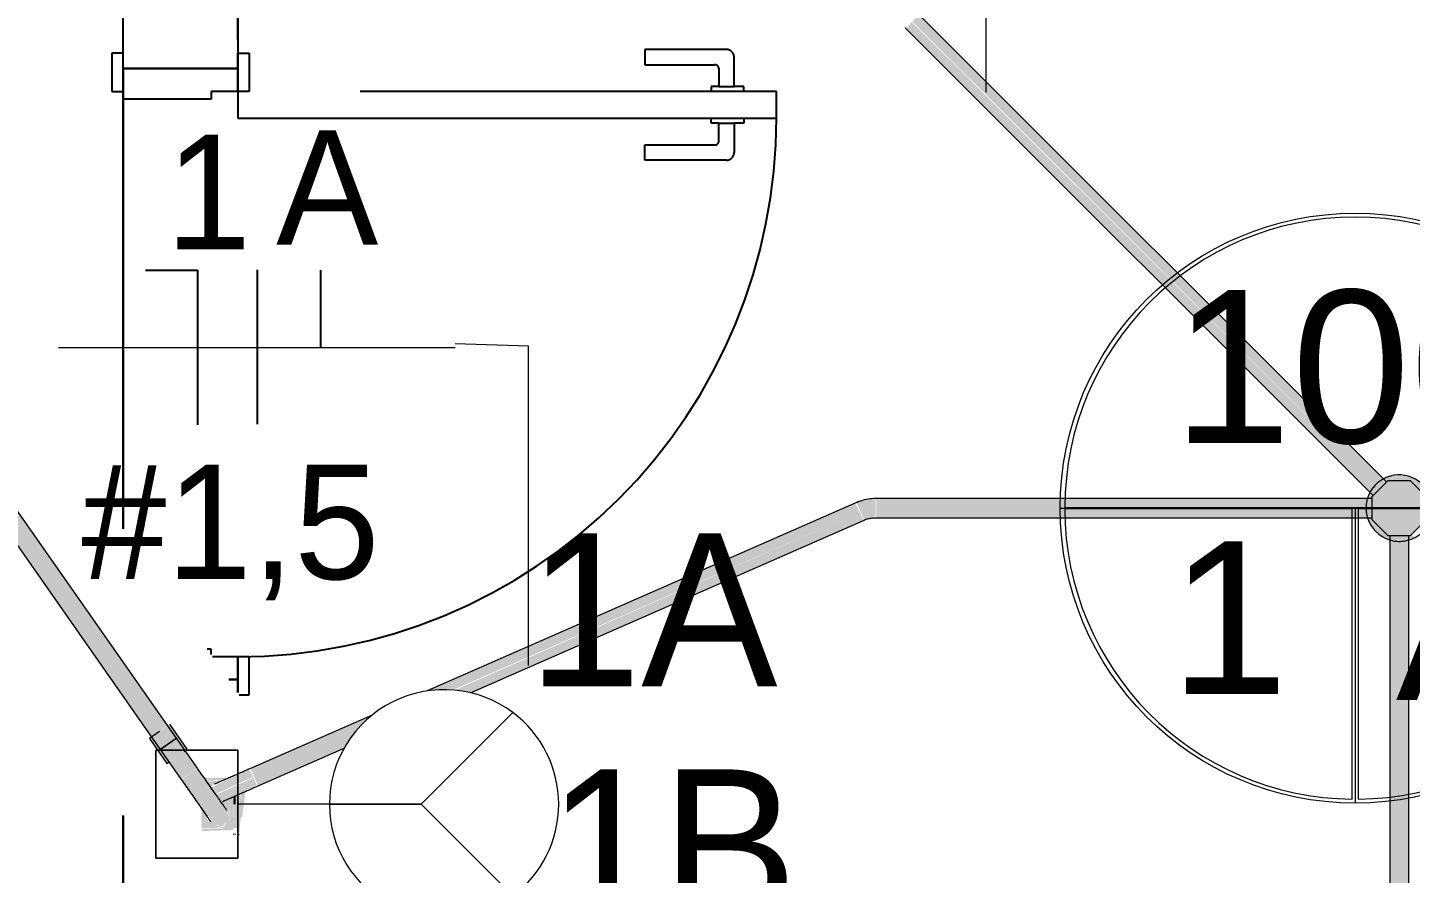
# Model space of a CAD drawing. Header units: metres. Extents: x 4 to 151, y -16 to 34.
# Drawn here: x 36.844 to 38.653, y 9.473 to 10.58 of the extents above; entities that cross this region are included whole.
import ezdxf

# ---------------------------------------------------------------- set-up
doc = ezdxf.new("R2010")
doc.units = ezdxf.units.M
doc.linetypes.add('Hidden 1_5', pattern=[0.0022, 0.0015, -0.0007000000000000001])
doc.linetypes.add('IMPORT-_Tracejado pequeno', pattern=[2.25, 1.5, -0.7500000000000001])
for name, color, linetype, lineweight in [('A-ANNO-NOTE', 7, 'Continuous', 9), ('A-DETL', 7, 'Continuous', 9), ('A-GENM', 7, 'Continuous', 9), ('Dispositivos elétricos', 7, 'Continuous', 50), ('E-LITE', 7, 'Continuous', 35), ('E-LITE-EQPM-IDEN', 7, 'Continuous', 9), ('E-LITE-IDEN', 7, 'Continuous', 9), ('E-POWR-CNDT', 7, 'Continuous', 25), ('KIRYA - PAREDE', 7, 'Continuous', 35), ('KIRYA - PAREDE VISTA', 7, 'Continuous', 18), ('KIRYA - PISO', 7, 'Continuous', 9), ('KIRYA - SQUADRIA', 7, 'Continuous', 9)]:
    doc.layers.add(name, color=color, linetype=linetype, lineweight=lineweight)
doc.layers.add('Base Revit Coremas_dwg', color=7, linetype='Continuous', lineweight=9, true_color=0x767676)
doc.styles.add('Arial_1', font='arial.ttf', dxfattribs={"height": 0.1999999999999998})
doc.styles.add('Century Gothic_3', font='GOTHIC.TTF', dxfattribs={"height": 0.1999999999999998})
doc.styles.add('Century Gothic_5', font='GOTHIC.TTF', dxfattribs={"height": 0.1499999999999999})

# ---------------------------------------------------------------- blocks, each defined once
blk = doc.blocks.new('1_c_3 Interruptores_Conjuto 4x2 - a_ 3 Teclas Simples-8236473-PLANTA BAIXA - TÉRREO')
at = {"layer": 'A-GENM', "linetype": 'Hidden 1_5', "true_color": 0xfbfbfb}
blk.add_hatch(color=7, dxfattribs=at).paths.add_polyline_path([(0.03945262852542931, 0.002040112774560424), (-4.331468517193571e-15, 0.00513464823634198), (-0.01386936760811772, 0.003163882716290698), (-0.01212871188281993, 1.51601398101775e-14), (0.03945262852542931, 1.51601398101775e-14)])
at = {"layer": 'A-GENM'}
blk.add_line((0.03945262852542796, -2.707167823245982e-16), (0.03945262852542796, 0.002040112774547159), dxfattribs=at)
blk = doc.blocks.new('PVC Corrugado Amarelo_Caixa de Luz 4x2 - PVC Corrugado Amarelo_Caixa de Luz 4x2-V29-PLANTA BAIXA - TÉRREO')
at = {"layer": 'E-POWR-CNDT', "linetype": 'Hidden 1_5', "lineweight": 9, "true_color": 0xffff00}
for points in [[(-0.03499999999999637, 0.04449999999998339), (-0.03382842712474583, 0.005755382545239161), (-0.03099999999999728, 0.005755382545239161), (-0.03203527618041103, 0.04605291427059751), (-0.03437188135237312, 0.0474999999999827), (-0.03462345095790312, 0.04660795023493079), (-0.03474194531409356, 0.04594460979839986)], [(0.03100000000000162, 0.0328663226899891), (0.03203527618041103, 0.016031899373365), (0.03488701395465552, 0.01238182494331018), (0.03441040780592693, 0.04397393821946734), (0.03100000000000162, 0.04160182439205833), (0.03100000000000162, 0.03365386581930781)], [(-0.03099999999999728, 0.002755382545242008), (4.331468517193571e-15, 0.002755382545242008), (4.331468517193571e-15, 0.005755382545239161), (-0.03099999999999728, 0.005755382545239161)], [(4.331468517193571e-15, 0.005755382545239161), (4.331468517193571e-15, 0.002755382545242008), (0.01125109570785179, 0.002755382545244174), (0.009926267215910662, 0.005755382545239161), (0.007010507694985507, 0.005755382545239161)]]:
    blk.add_hatch(color=2, dxfattribs=at).paths.add_polyline_path(points)
h = blk.add_hatch(color=2, dxfattribs=at)
h.paths.add_polyline_path([(-0.03099999999999728, 0.03050070056377362), (-0.03046400236763163, 0.02866803745577979), (-0.02297267306315515, 0.03861005271610889), (-0.01411711323322762, 0.04131158316539466), (-0.006254587107235284, 0.0474999999999827), (-0.03099999999999728, 0.0474999999999827), (-0.03099999999999728, 0.03465925826287405)])
h.paths.add_polyline_path([(-0.03099999999999728, -1.732587406877428e-14), (0.01209831820403559, 0.0008400220015451396), (0.01003892100099369, 0.002755382545242008), (-0.03099999999999728, 0.002755382545242008)])
h.paths.add_polyline_path([(-0.03099999999999728, 0.005755382545239161), (0.00961941476906127, 0.00646242081245386), (0.00223504224889175, 0.02163317436604286), (-0.002295454417594192, 0.01700048302766679), (-0.006828721830051575, 0.01143397697596024), (-0.01782178288707824, 0.008996874013511144), (-0.02831122071969228, 0.01567938290925681), (-0.03099999999999728, 0.02499999999998132), (-0.03099999999999728, 0.01292592717136866)])
h.paths.add_polyline_path([(-0.02569053757573897, 0.03048657016995202), (-0.02455197825088309, 0.03159119023615107), (-0.02568153552206128, 0.03050070056377362)])
h.paths.add_polyline_path([(0.02195726432703474, 0.03528261454152542), (0.02593389753262281, 0.03098786472683478), (0.03100000000000162, 0.01968345990161757), (0.02986543985430195, 0.04081267952646273), (0.02234507733384021, 0.03556270732805524)])
at = {"layer": 'E-POWR-CNDT', "lineweight": 9}
for p, q in [((-0.03886331828337236, 0.005755382545258425), (-0.0394526285254279, 0.005755382545258425)), ((-0.0394526285254279, 0.002755382545258425), (-0.03886331828337223, 0.002755382545258425)), ((-0.03709680190075156, 0.00575538254525839), (-0.03710199885295151, 0.00575538254525839)), ((-0.03710199885295151, 0.00275538254525839), (-0.03709680190075156, 0.00275538254525839)), ((0.03710199885295135, 0.00575538254525839), (0.03709680190075141, 0.00575538254525839))]:
    blk.add_line(p, q, dxfattribs=at)
blk = doc.blocks.new('x_ Módulo de Tecla Interrupor não listavel 7_3 teclas - x_ Módulo de Tecla Interrupor não listavel 7_3 teclas-8236429-PLANTA BAIXA - TÉRREO')
at = {"layer": 'E-LITE', "lineweight": 9, "true_color": 0xfbfbfb}
blk.add_hatch(color=7, dxfattribs=at).paths.add_polyline_path([(0.01799785483048862, 0.003722955223976214), (0.01691859707508265, 0.005765605908451562), (-0.01698946351617642, 0.01032378148656015), (-0.01420538731855453, 0.004020424002153982), (0.004902015989261816, 0.004750150095663781), (0.01691859707508265, 0.003807608681079495)])
blk = doc.blocks.new('BEE - PVC Roscavel_Luva Para Conexão - BEE - PVC Roscavel_Luva Para Conexão-V40-PLANTA BAIXA - TÉRREO')
at = {"layer": 'E-POWR-CNDT', "linetype": 'Hidden 1_5', "lineweight": 9, "true_color": 0x2c2c2c}
for points in [[(13.60506115666264, 9.625959414113112), (13.61837237738234, 9.635280031203814), (13.5954293199283, 9.668046112975373), (13.58211809920861, 9.658725495884665), (13.6039074471874, 9.627607082000528)], [(13.59174993594294, 9.616638797022397), (13.60506115666264, 9.625959414113112), (13.58211809920861, 9.658725495884665), (13.56924783239337, 9.648775131354233), (13.59127205383126, 9.617321283407657)]]:
    blk.add_hatch(color=250, dxfattribs=at).paths.add_polyline_path(points)
at = {"layer": 'E-POWR-CNDT', "lineweight": 9}
for p, q in [((13.61837237738234, 9.635280031203814), (13.5954293199283, 9.668046112975375)), ((13.58211809920859, 9.658725495884664), (13.56880687848889, 9.649404878793957)), ((13.56880687848891, 9.649404878793957), (13.59174993594294, 9.616638797022397)), ((13.6144736110994, 9.632550085662787), (13.61837237738233, 9.635280031203811)), ((13.59174993594293, 9.616638797022397), (13.59564870222586, 9.619368742563424))]:
    blk.add_line(p, q, dxfattribs=at)
blk = doc.blocks.new('BEE - PVC Roscavel_Luva Para Conexão - BEE - PVC Roscavel_Luva Para Conexão-V41-PLANTA BAIXA - TÉRREO')
at = {"layer": 'E-POWR-CNDT', "linetype": 'Hidden 1_5', "lineweight": 9, "true_color": 0x2c2c2c}
for points in [[(0.01149048519429285, 0.0114904851942582), (0.01509869215152825, -2.382307684456464e-14), (0.01280409876894451, 0.001108229875876191), (0.01121502897901662, 0.006474999999974705), (0.009519700757778629, 0.008281474953579466), (0.00736512946591646, 0.0105320086170002), (0.00554386895461347, 0.01065365429096297), (-0.001579074096796262, 0.01243081505771548), (-0.008271075670144717, 0.01282400828198259), (0.001355213668485908, 0.01568865211857833), (0.01148511010216695, 0.01149271163031651)], [(0.01625000000001363, -2.382307684456464e-14), (0.01094821216755547, -0.01171510203649476), (-0.00135521366852056, -0.01568865211861515), (-0.00562181021781571, -0.01273581694006637), (0.003289611835719234, -0.01184437310424927), (0.005610208364422851, -0.01062617560775316), (0.006475000000031014, -0.01121502897901445), (0.009881072505965018, -0.007409046378097963), (0.01397171297534503, -2.382307684456464e-14), (0.01561707016690851, -2.165734258596785e-14)]]:
    blk.add_hatch(color=250, dxfattribs=at).paths.add_polyline_path(points)
blk = doc.blocks.new('Base Revit Coremas_dwg__U15-8225583-PLANTA BAIXA - TÉRREO')
at = {"layer": 'KIRYA - SQUADRIA', "color": 254, "linetype": 'IMPORT-_Tracejado pequeno', "lineweight": 25, "true_color": 0xe3e3e3}
for p, q in [((0.02365176240380152, 0.6295479037938065), (0.02365176240380152, 0.6495479037937885)), ((0.0713482375944068, 0.6295479037938065), (0.0713482375944068, 0.6495479037937885)), ((0.7999999999995424, -0.01182997845723171), (0.7999999999995424, 0))]:
    blk.add_line(p, q, dxfattribs=at)
at = {"layer": 'KIRYA - SQUADRIA', "color": 254, "linetype": 'IMPORT-_Tracejado pequeno', "lineweight": 25, "true_color": 0xe3e3e3, "flags": 128}
for points in [[(0, -0.1499999999999773), (0, 0), (0.06500000000005458, 0), (0.06500000000005458, 0.7049999999992878), (0.02999999999917691, 0.7049999999992878), (0.02999999999917691, 0.01499999999998636)], [(0.02999999999917691, 0.6621072639664335), (0.02365176240380152, 0.6621072639664335), (0.02365176240380152, 0.6495479037937885), (-0.01498593436531337, 0.6495479037937885)], [(0.06499999999914507, 0.6621072639664335), (0.0713482375944068, 0.6621072639664335), (0.0713482375944068, 0.6495479037937885), (0.1099859343636354, 0.6495479037937885)], [(-0.02498593436530428, 0.6395479037937976), (-0.02498593436530428, 0.5325479037938265), (-0.004985934365322465, 0.5325479037938265), (-0.004985934365322465, 0.6245479037939248)], [(0.1199859343636263, 0.6395479037937976), (0.1199859343636263, 0.5325479037938265), (0.09998593436364445, 0.5325479037938265), (0.09998593436364445, 0.6245479037939248)], [(1.406563467298838e-05, 0.6295479037938065), (0.02365176240380152, 0.6295479037938065), (0.02365176240380152, 0.6194749721694707), (0.02999999999917691, 0.6194749721694707)], [(0.09498593436364901, 0.6295479037938065), (0.0713482375944068, 0.6295479037938065), (0.0713482375944068, 0.6194749721694707), (0.06499999999914507, 0.6194749721694707)], [(0.03000000000008641, 0), (-0.01999999999998181, 0), (-0.01999999999998181, 0.01499999999998636), (0.03000000000008641, 0.01499999999998636), (0.03000000000008641, -0.03499999999996817), (0.04000000000007731, -0.03499999999996817), (0.04000000000007731, -0.1499999999999773), (-0.01999999999998181, -0.1499999999999773), (-0.01999999999998181, -0.1649999999999636), (0.03000000000008641, -0.1649999999999636), (0.03000000000008641, -0.1499999999999773)], [(0.8199999999996274, 0.001989292544746894), (0.8199999999996274, 0.01499999999999876), (0.7699999999995607, 0.01499999999999876), (0.7699999999995607, -0.03283620460349022)], [(0.7669097799171064, -0.03499999999995306), (0.7599999999995674, -0.03499999999995523), (0.7599999999995674, -0.03983827998558148)]]:
    blk.add_lwpolyline(points, dxfattribs=at)
blk.add_lwpolyline([(0.8168949601530298, 1.51601398101775e-14), (0.7699999999995607, 1.299440555158071e-14)], close=True, dxfattribs=at)
at = {"layer": 'KIRYA - SQUADRIA', "color": 254, "linetype": 'IMPORT-_Tracejado pequeno', "lineweight": 25, "true_color": 0xe3e3e3}
for centre, radius, start, end in [((0.06500000000018248, 0), 0.704999999999388, 359.9999999999918, 90.00000000001637), ((-0.01498593436531337, 0.6395479037937976), 0.009999999999990905, 90.00000000000001, 180), ((0.1099859343636354, 0.6395479037937976), 0.009999999999990947, 0, 90), ((1.406563461614713e-05, 0.6245479037938679), 0.004999999999938607, 89.99999999934863, 179.9999999993487), ((0.09498593436370584, 0.6245479037938679), 0.004999999999938616, 6.512949043420101e-10, 90.00000000065145)]:
    blk.add_arc(centre, radius, start, end, dxfattribs=at)
blk = doc.blocks.new('Base Revit Coremas_dwg-8208185-PLANTA BAIXA - TÉRREO')
at = {"layer": 'KIRYA - PAREDE', "color": 254, "linetype": 'IMPORT-_Tracejado pequeno', "lineweight": 25, "true_color": 0xe3e3e3, "flags": 128}
for points in [[(13.53443620282862, 10.52641737586442), (13.53443620282862, 10.87641737586455), (14.21534088355112, 10.87641737586455), (13.53443620282862, 10.87641737586455), (13.53443620282862, 10.52641737586442), (13.68443620282871, 10.52641737586442), (13.68443620282871, 10.60141737586447)], [(13.68443620282871, 10.60141737586447), (13.68443620282871, 10.52641737586442), (13.53443620282862, 10.52641737586442)], [(13.6844362028287, 9.709522415711385), (13.68443620282871, 9.726417375864463), (13.67260622437176, 9.726417375864463)], [(13.67260622437176, 9.726417375864463), (13.68443620282871, 9.726417375864463), (13.6844362028287, 9.709522415711385)], [(15.09205999119323, 8.576417375864374), (13.68443620282871, 8.576417375864374), (13.68443620282871, 8.476417375864461), (13.53443620282862, 8.476417375864461), (13.53443620282862, 8.576417375864374), (13.53443620282862, 9.548559332509415)], [(13.53443620282862, 9.548559332509415), (13.53443620282862, 8.576417375864374), (13.53443620282862, 8.476417375864461), (13.68443620282871, 8.476417375864461), (13.68443620282871, 8.576417375864374), (15.09205999119323, 8.576417375864374)]]:
    blk.add_lwpolyline(points, dxfattribs=at)
at = {"layer": 'KIRYA - PAREDE VISTA', "color": 254, "linetype": 'IMPORT-_Tracejado pequeno', "lineweight": 25, "true_color": 0xe3e3e3}
for p, q in [((13.53443620282862, 10.52641737586442), (13.53443620282862, 9.923744616722825)), ((13.53443620282862, 9.923744616722825), (13.53443620282862, 10.52641737586442))]:
    blk.add_line(p, q, dxfattribs=at)
at = {"layer": 'KIRYA - PISO', "color": 254, "linetype": 'IMPORT-_Tracejado pequeno', "lineweight": 25, "true_color": 0xe3e3e3}
for radius in [6.000000000000005, 6.000000000000005, 5.000000000000009, 5.000000000000009, 4.000000000000004, 4.000000000000004]:
    blk.add_circle((15.18911030137792, 9.147155324445748), radius, dxfattribs=at)
at = {"rotation": 270}
blk.add_blockref('Base Revit Coremas_dwg__U15-8225583-PLANTA BAIXA - TÉRREO', (13.68443620282869, 10.52641737586441), dxfattribs=at)
blk.add_blockref('Base Revit Coremas_dwg__U15-8225583-PLANTA BAIXA - TÉRREO', (13.68443620282869, 10.52641737586441), dxfattribs=at)
blk = doc.blocks.new('PVC Corrugado Amarelo_Caixa de Octogonal 4x4 - PVC Corrugado Amarelo_Caixa de Octogonal 4x4-V25-PLANTA BAIXA - TÉRREO')
at = {"layer": 'Dispositivos elétricos', "linetype": 'Hidden 1_5', "lineweight": 9, "true_color": 0xffff00}
h = blk.add_hatch(color=2, dxfattribs=at)
h.paths.add_polyline_path([(0.01249999999999716, -0.04150358051657852), (0.02050862846196002, -0.03818629799163084), (0.01604884973173876, -0.03458046515725903), (0.01419168887885632, -0.03580033188483699), (0.01249999999999716, -0.03580033188483699), (0.01249999999999716, -0.04142299424000817)])
h.paths.add_polyline_path([(-0.01250000000000366, -0.04150358051656119), (-0.01250000000000366, -0.03580033188483699), (-0.01527961800183309, -0.03534969688710839), (-0.035800331884798, -0.01419168887871338), (-0.035800331884798, -0.01250000000000582), (-0.0415035805165547, -0.01250000000000582), (-0.035800331884798, -0.02418934230013229), (-0.0278787980842376, -0.03296931289069872), (-0.02174999999998423, -0.03767210506462577)])
h.paths.add_polyline_path([(0.03818629799162868, -0.02050862846197518), (0.04150358051660451, -0.01249999999995817), (0.03580033188482833, -0.01249999999995817), (0.03580033188482833, -0.01482898300414347), (0.03458046515727636, -0.0169027956276207), (0.03720014019131833, -0.01952247066166267)])
h.paths.add_polyline_path([(-0.03812931488896164, 0.0124999999999885), (-0.035800331884798, 0.0124999999999885), (-0.03534969688709972, 0.01527961800185042), (-0.0344546682004865, 0.01677699867085466), (-0.03818629799160269, 0.02050862846196652), (-0.04142299423998001, 0.0124999999999885), (-0.03995918553418338, 0.0124999999999885)])
h.paths.add_polyline_path([(0.03580033188482833, 0.01250000000004047), (0.04150358051657202, 0.01250000000004047), (0.03580033188482833, 0.02418934230013662), (0.02760231621813371, 0.03318146488827402), (0.02054892160028202, 0.03816960802726848), (0.009265807712794788, 0.04228013327244681), (-0.003235238063784834, 0.04307407282861211), (-0.0124933051601139, 0.04150635361004563), (-0.02050862846193837, 0.03818629799163084), (-0.01647582267964724, 0.03415349220933755), (-0.01482898300412831, 0.03580033188481533), (0.01482898300416296, 0.03580033188481533), (0.03580033188482833, 0.01482898300415213)])
blk.add_hatch(color=2, dxfattribs=at).paths.add_polyline_path([(0.006249999999996414, -0.03580033188483699), (0.0148289830041543, -0.03580033188483266), (0.03580033188482833, -0.01482898300414347), (0.03580033188482833, 0.01482898300415213), (0.01482898300416296, 0.03580033188481533), (-0.01482898300412831, 0.03580033188481533), (-0.03580033188479584, 0.01482898300415213), (-0.035800331884798, -0.01482898300414347), (-0.01482898300410232, -0.03580033188483699), (0.003235238063776171, -0.03580033188483699)])
at = {"layer": 'A-DETL', "linetype": 'Hidden 1_5'}
for radius, start, end in [(0.04350000000000005, 118.2946978632201, 151.7053021367615), (0.04350000000000004, 163.2960402129181, 179.9999999999999), (0.04350000000000005, 179.9999999999998, 196.7039597871178), (0.04350000000000006, 359.9999999999996, 16.70602704775538), (0.04350000000000004, 343.2939729523525, 359.999999999999), (0.04350000000000006, 298.3187302896753, 331.6812697102588), (0.0435, 253.2924353432815, 286.7075646566628)]:
    blk.add_arc((2.876365812198856e-16, 4.272249221060065e-16), radius, start, end, dxfattribs=at)
at = {"layer": 'Dispositivos elétricos', "lineweight": 9}
for p, q in [((-0.01482898300414687, 0.03580033188481292), (-0.03580033188481198, 0.01482898300414765)), ((0.01482898300414769, 0.03580033188481289), (-0.01482898300414687, 0.03580033188481292)), ((0.03580033188481276, 0.01482898300414777), (0.01482898300414769, 0.03580033188481289)), ((-0.03580033188481198, 0.01482898300414765), (-0.0358003318848119, -0.01482898300414678)), ((0.03580033188481276, -0.01482898300414668), (0.03580033188481276, 0.01482898300414777)), ((-0.0358003318848119, -0.01482898300414678), (-0.01482898300414674, -0.03580033188481186)), ((0.01482898300414763, -0.0358003318848118), (0.03580033188481276, -0.01482898300414668)), ((-0.01482898300414674, -0.03580033188481186), (0.01482898300414764, -0.0358003318848118))]:
    blk.add_line(p, q, dxfattribs=at)
for radius, start, end in [(0.0435, 16.77155673472357, 118.229168176252), (0.04350000000000005, 151.7708318237297, 163.23051052595), (0.0435, 196.7694894740856, 253.2269056563132), (0.04350000000000005, 331.7467993972271, 343.2284432653844), (0.04350000000000005, 286.7730943436309, 298.2532006027071)]:
    blk.add_arc((2.876365812198856e-16, 4.272249221060065e-16), radius, start, end, dxfattribs=at)
blk = doc.blocks.new('BEE - PVC Roscavel_Curvas - BEE - PVC Roscavel_Curvas-V39-PLANTA BAIXA - TÉRREO')
at = {"layer": 'E-POWR-CNDT', "linetype": 'Hidden 1_5', "lineweight": 9, "true_color": 0x2c2c2c}
for points in [[(13.62112129688047, 9.60302315687301), (13.63136785637279, 9.610967189361407), (13.6148661554977, 9.632824948209551), (13.60506115666264, 9.625959414113112), (13.61211758126838, 9.615881795377705)], [(13.6105132779068, 9.595595342022458), (13.62112129688047, 9.60302315687301), (13.60506115666264, 9.625959414113112), (13.5948227278625, 9.618003769792914), (13.61033605772224, 9.595848438675784)], [(13.66686401767948, 9.537695781340956), (13.67117288867085, 9.542830893824963), (13.67166227780924, 9.545914349652103), (13.67218946323024, 9.546055056413719), (13.67135853962162, 9.549803110601031), (13.67062874713448, 9.551107406619547), (13.67026152037602, 9.553831456780525), (13.66249782437773, 9.565961938658507), (13.63030811079539, 9.60945583322837), (13.62112129688047, 9.60302315687301), (13.66655134249542, 9.53814232778183)], [(13.66056486969731, 9.53540307897422), (13.66686401767948, 9.537695781340956), (13.62112129688047, 9.60302315687301), (13.61087473738817, 9.595090704901997), (13.65236513501685, 9.538776763409276), (13.65395035283461, 9.537558123076064), (13.65503335115194, 9.536229727485884), (13.65766204249327, 9.536229727485884), (13.65811269172653, 9.536874662079759), (13.65989712620436, 9.5358038003145)]]:
    blk.add_hatch(color=250, dxfattribs=at).paths.add_polyline_path(points)
at = {"layer": 'A-DETL', "linetype": 'Hidden 1_5'}
for p, q in [((13.60419764690915, 9.64977026984963), (13.59358962793561, 9.642342454998886)), ((13.59358962793561, 9.642342454998886), (13.58298160896206, 9.63491464014814))]:
    blk.add_line(p, q, dxfattribs=at)
at = {"layer": 'A-DETL', "linetype": 'Hidden 1_5', "flags": 128}
for points in [[(13.67004422180226, 9.555731615165255), (13.67001357396421, 9.555775384814078), (13.66992167948006, 9.555906623738466), (13.66976868536137, 9.556125121984111)], [(13.64867035880106, 9.541101383000228), (13.64877876314292, 9.540946565555474), (13.64882595087128, 9.540879174495279), (13.64882818385518, 9.540875985463757)]]:
    blk.add_lwpolyline(points, dxfattribs=at)
at = {"layer": 'E-POWR-CNDT', "lineweight": 9}
for p, q in [((13.63172931585402, 9.610450971723758), (13.60419764690917, 9.64977026984963)), ((13.58298160896209, 9.634914640148137), (13.61051327790693, 9.595595342022266))]:
    blk.add_line(p, q, dxfattribs=at)
at = {"layer": 'E-POWR-CNDT', "lineweight": 9, "flags": 128}
for points in [[(13.67004422180226, 9.555731615165255), (13.67001357396421, 9.555775384814078), (13.66992167948006, 9.555906623738466), (13.66976868536137, 9.556125121984111), (13.6695548363661, 9.556430530000446), (13.66928047460703, 9.55682235919979), (13.66894603900444, 9.557299982739016), (13.66855206458395, 9.557862636522342), (13.6680991816206, 9.558509420423743), (13.66758811463051, 9.559239299726952), (13.66701968121184, 9.560051106780785), (13.66639479073681, 9.560943542867129), (13.66571444289688, 9.561915180278616), (13.66497972610345, 9.56296446460267), (13.66419181574667, 9.564089717208194), (13.66335197231502, 9.565289137931089), (13.66246153937884, 9.566560807954026), (13.66152194144088, 9.567902692876263), (13.66053468165741, 9.569312645968171), (13.65950133943346, 9.57078841160558), (13.65842356789617, 9.57232762887829), (13.65730309125008, 9.573927835367003), (13.65614170201881, 9.575586471082698), (13.65494125817736, 9.577300882562055), (13.65370368017982, 9.579068327112433), (13.65243094788697, 9.58088597719958), (13.65112509739899, 9.582750924971103), (13.64978821779808, 9.584660186908401), (13.64842244780641, 9.586610708599663), (13.64702997236463, 9.588599369626275), (13.64561301913641, 9.590622988554813), (13.64417385494463, 9.592678328026675), (13.642714782145, 9.594762099937165), (13.64123813494274, 9.596870970695724), (13.63974627565839, 9.599001566559021), (13.63824159094853, 9.601150479028172), (13.63672648798774, 9.60331427030163), (13.63520339061755, 9.605489478774954), (13.63367473546882, 9.607672624578607), (13.63214296806371, 9.609860215145003), (13.63172931585402, 9.610450971723758)], [(13.61051327790693, 9.595595342022266), (13.61204546548523, 9.593407151386373), (13.61357520189025, 9.591222461388703), (13.61510003987006, 9.58904476706722), (13.6166175400092, 9.58687755226828), (13.61812527463115, 9.584724284073252), (13.61962083168214, 9.582588407251908), (13.62110181858993, 9.58047333875153), (13.6225658660914, 9.578382462230534), (13.62401063202286, 9.576319122645314), (13.62543380506701, 9.574286620899057), (13.62683310845058, 9.572288208560982), (13.62820630358667, 9.57032708266452), (13.62955119365597, 9.568406380592757), (13.63086562712128, 9.566529175059278), (13.63214750116945, 9.564698469192487), (13.63339476507546, 9.562917191731241), (13.63460542348312, 9.561188192339499), (13.63577753959724, 9.55951423704745), (13.63690923828208, 9.557898003826468), (13.63799870906115, 9.556342078304924), (13.63904420901363, 9.554848949631742), (13.64004406556261, 9.553421006494295), (13.6409966791509, 9.552060533296977), (13.64190052579999, 9.55076970650668), (13.64275415954803, 9.549550591170929), (13.64355621476313, 9.548405137614179), (13.64430540832806, 9.547335178317772), (13.64500054169291, 9.546342424988344), (13.64564050279259, 9.545428465819443), (13.64622426782586, 9.544594762950764), (13.6467509028932, 9.543842650129061), (13.64721956549085, 9.543173330574398), (13.64762950585862, 9.542587875055291), (13.64798006817937, 9.542087220175667), (13.64827069162817, 9.541672166876548), (13.6485009112695, 9.541343379154663), (13.64867035880106, 9.541101383000228), (13.64877876314292, 9.540946565555474), (13.64882595087128, 9.540879174495279), (13.64882818385518, 9.540875985463757)]]:
    blk.add_lwpolyline(points, dxfattribs=at)
blk = doc.blocks.new('Tag de Luminárias de Teto 2 - Tag de Luminárias de Teto 2-3493498-PLANTA BAIXA - TÉRREO')
at = {"layer": 'E-LITE-EQPM-IDEN'}
for p, q in [((-0.003861451443040973, 1.259376205309247e-17), (0.003861451443040971, -1.235969987410149e-17)), ((-0.003800000000000002, 9.765625000012382e-06), (0.003799999999999999, 9.765624999987827e-06)), ((1.470902172174639e-21, 1.170310894954888e-19), (-6.237551721879286e-18, -0.003861451443040972)), ((-3.906249999999958e-05, -9.765625000000229e-06), (-0.003800000000000002, -9.765625000012382e-06)), ((-3.906250000000614e-05, -0.00380956484615549), (-3.90625e-05, -9.765625000000424e-06)), ((0.003800000000000002, -9.765625000012382e-06), (3.906249999999958e-05, -9.765625000000229e-06)), ((3.90625e-05, -9.765625000000229e-06), (3.906250000000614e-05, -0.00380956484615549))]:
    blk.add_line(p, q, dxfattribs=at)
blk.add_circle((-2.98848752686665e-19, 1.169605258446771e-19), 0.003861451443040976, dxfattribs=at)
for centre, radius, start, end in [((-1.586231146433193e-18, 9.76562500001486e-06), 0.003800000000000003, 359.9999999999989, 179.9999999999988), ((1.057487430955462e-18, -9.765625000011598e-06), 0.003800000000000007, 180.0000000000004, 269.4110116299548), ((1.743201936965644e-18, -9.765625000013976e-06), 0.0038, 270.588988370044, 359.9999999999989)]:
    blk.add_arc(centre, radius, start, end, dxfattribs=at)
blk = doc.blocks.new('Fiação_Tags Lighting Fixture - 6_ FNR-3746628-PLANTA BAIXA - TÉRREO')
at = {"layer": 'E-LITE-EQPM-IDEN', "color": 5, "lineweight": 25, "true_color": 0x0000ff}
for p, q in [((-0.001454021612013375, -0.001641629534408942), (-0.0007743988166747837, -0.001641629534408944)), ((-0.0007743988166747837, -0.001641629534408944), (-0.0007743988166747869, -0.003663798866615191))]:
    blk.add_line(p, q, dxfattribs=at)
at = {"layer": 'E-LITE-EQPM-IDEN', "color": 1, "lineweight": 25, "true_color": 0xff0000}
blk.add_line((4.025716970992722e-06, -0.001635892276207466), (4.025716970989549e-06, -0.003658061608413718), dxfattribs=at)
at = {"layer": 'E-LITE-EQPM-IDEN', "lineweight": 25}
blk.add_line((0.0008326002286921267, -0.001641629534408942), (0.0008326002286921252, -0.002652714200512069), dxfattribs=at)
at = {"layer": 'E-LITE-EQPM-IDEN'}
blk.add_line((-0.00259543484413247, -0.002652714200512058), (0.00259543484413247, -0.002652714200512074), dxfattribs=at)

msp = doc.modelspace()

# ---------------------------------------------------------------- hatches: boundary and pattern name
at = {"layer": 'E-POWR-CNDT', "lineweight": 5, "true_color": 0x353535}
for points in [[(37.01641320256688, 9.658725495884676), (37.02665163136702, 9.666681140204865), (35.73569773256845, 11.50958506327886), (35.7278974383154, 11.50476023844728), (35.72782226266081, 11.50476023844728), (35.7247603262899, 11.50339697654237), (37.01406008895768, 9.662086090395281)], [(37.00580518359333, 9.65129768103393), (37.01641320256688, 9.658725495884672), (35.7247603262899, 11.50339697654237), (35.71451376679758, 11.49545294405398), (37.00569689165505, 9.651452337949733)]]:
    msp.add_hatch(color=250, dxfattribs=at).paths.add_polyline_path(points)
at = {"layer": 'E-POWR-CNDT', "lineweight": 5, "true_color": 0xffff00}
for points in [[(38.6047016023422, 9.9674492942702), (38.61354043710703, 9.976288129035025), (38.00097649379456, 10.58743785878515), (37.99314594180209, 10.57900495481032), (38.60440072270254, 9.967750470261377)], [(38.61354043710703, 9.976288129035025), (38.62207809588068, 9.985427843439528), (38.01022125934939, 10.59668262433998), (38.00168360057575, 10.58814496556634), (38.60305476266671, 9.986773803475346)], [(37.93830295023827, 9.935703190749726), (37.95354180055357, 9.940634634153596), (37.95354180055357, 9.963046887644024), (37.94071216162199, 9.962142502683754), (37.92860008983357, 9.95781625111345), (37.93780119336028, 9.936846707163241)], [(37.98360778177626, 9.950973471590526), (38.60305476266671, 9.950973471590526), (38.60305476266671, 9.963473471590511), (37.95454180055356, 9.963047544419128), (37.95454180055356, 9.950973471590526), (37.98034699982277, 9.950973471590526)], [(37.98360778177626, 9.938473471590516), (38.60305476266671, 9.938899398761903), (38.60305476266671, 9.950973471590526), (37.95454180055356, 9.950973471590526), (37.95454180055356, 9.938473471590516), (37.98034699982277, 9.938473471590516)], [(38.63260509455151, 7.932707431001384), (38.6388550945515, 7.932707431001384), (38.6388550945515, 9.915173139705685), (38.62635509455151, 9.915173139705685), (38.62678102172289, 7.932707431001384), (38.63001625978667, 7.932707431001384)], [(38.64769392931634, 7.932707431001384), (38.6513550945515, 7.932707431001384), (38.65092916738012, 9.915173139705685), (38.6388550945515, 9.915173139705685), (38.6388550945515, 7.932707431001384), (38.6451050945515, 7.932707431001384)], [(37.08973874875342, 9.57655192939304), (37.13913334371001, 9.5992697091284), (37.13365014112114, 9.609450611014013), (37.08470524606869, 9.585701608176576), (37.08464720656411, 9.58360161571367), (37.08944317783549, 9.576961173229073)], [(37.09659853721067, 9.56623141693964), (37.10455662373429, 9.569724310031138), (37.11939122382368, 9.576065587654213), (37.14398477391236, 9.588213178946537), (37.13913334371001, 9.59822549477599), (37.09042135613606, 9.575606799656537), (37.09646948560232, 9.566410317662989)]]:
    msp.add_hatch(color=2, dxfattribs=at).paths.add_polyline_path(points)
h = msp.add_hatch(color=2, dxfattribs=at)
h.paths.add_polyline_path([(37.14043328051487, 9.598795886442502), (37.27080723932946, 9.656001913196755), (37.28286781249881, 9.669571955018244), (37.29099257210668, 9.678509303792556), (37.13558185031252, 9.609852416624362), (37.13913334371001, 9.601758474775824)])
h.paths.add_polyline_path([(37.36649666474489, 9.711639302933406), (37.38192493002918, 9.713149298223506), (37.40403887166542, 9.71446184179923), (37.93253579504908, 9.946357915321236), (37.92662433193429, 9.957414445503101), (37.36655716475114, 9.711665849377246)])
h = msp.add_hatch(color=2, dxfattribs=at)
h.paths.add_polyline_path([(37.14545585064426, 9.587349324107235), (37.25841035810276, 9.637571977284045), (37.26838881389004, 9.652845324468196), (37.27029864349146, 9.655778749404071), (37.14043328051487, 9.598795886442502), (37.14528471071721, 9.587739356260647)])
h.paths.add_polyline_path([(37.4232903949318, 9.70925871857741), (37.93738722525143, 9.935301385139365), (37.93253579504908, 9.946357915321236), (37.40257589001212, 9.712652601182175), (37.42054015242638, 9.709880760776088), (37.42305094767009, 9.709316693048088)])

# ---------------------------------------------------------------- linework, layer by layer
at = {"layer": 'A-ANNO-NOTE'}
for p, q in [((37.35873130618694, 9.563303800314493), (37.47873130618694, 9.683303800314494)), ((37.47873130618695, 9.6833038003145), (37.35873130618695, 9.563303800314499)), ((37.01154463392643, 9.633957140091548), (37.11873130618694, 9.633957140091546)), ((37.01154463392643, 9.492650460537444), (37.01154463392643, 9.633957140091546)), ((37.01154463392642, 9.633957140091546), (37.01154463392642, 9.492650460537444)), ((37.11873130618694, 9.633957140091546), (37.01154463392642, 9.633957140091546)), ((37.11873130618694, 9.633957140091546), (37.11873130618694, 9.492650460537444)), ((37.11873130618694, 9.49265046053744), (37.11873130618694, 9.633957140091544)), ((37.23873130618694, 9.563303800314495), (37.11873130618694, 9.563303800314495)), ((37.23873130618694, 9.56330380031449), (37.11873130618694, 9.563303800314491)), ((37.23873130618694, 9.563303800314495), (37.35873130618694, 9.563303800314493)), ((37.35873130618694, 9.56330380031449), (37.23873130618694, 9.56330380031449)), ((37.47873130618694, 9.443303800314489), (37.35873130618694, 9.56330380031449)), ((37.35873130618695, 9.563303800314499), (37.47873130618694, 9.443303800314498)), ((37.11873130618694, 9.492650460537442), (37.01154463392642, 9.492650460537444)), ((37.01154463392642, 9.492650460537442), (37.11873130618694, 9.49265046053744))]:
    msp.add_line(p, q, dxfattribs=at)
for centre, radius, start, end in [((37.38873130618694, 9.563303800314493), 0.15, 53.13010235415523, 179.9999999999993), ((37.38873130618695, 9.563303800314499), 0.1499999999999972, 306.86989764584, 53.13010235415747), ((37.38873130618694, 9.56330380031449), 0.1499999999999986, 180, 306.8698976458423)]:
    msp.add_arc(centre, radius, start, end, dxfattribs=at)
at = {"layer": 'A-DETL', "linetype": 'Hidden 1_5'}
msp.add_line((37.01727671232035, 9.63491464014813), (37.03849275026743, 9.649770269849622), dxfattribs=at)
at = {"layer": 'A-DETL', "color": 57, "linetype": 'Hidden 1_5', "true_color": 0x808040, "flags": 128}
for points in [[(37.08909982625705, 9.589921966830683), (37.08889733673665, 9.589833117638506), (37.08876779372713, 9.589776276219128), (37.08871140446966, 9.589751533506702), (37.08870873605758, 9.58975036264977)], [(37.0987538763164, 9.56685723797924), (37.09879050043227, 9.566873308060803), (37.09890031418909, 9.566921492596801), (37.0990831419083, 9.567001714502238)]]:
    msp.add_lwpolyline(points, dxfattribs=at)
at = {"layer": 'E-LITE-EQPM-IDEN'}
for p, q in [((38.09835180576871, 10.49568352821522), (38.09835180576871, 11.13631848136814)), ((37.49945960733511, 10.16323371949293), (37.40311053302477, 10.16616340699293)), ((37.49945960733511, 9.745001815987596), (37.49945960733511, 10.16323371949293)), ((38.59535509455151, 9.950973471590522), (38.96731503962858, 9.95097347159052))]:
    msp.add_line(p, q, dxfattribs=at)
at = {"layer": 'E-POWR-CNDT', "lineweight": 9}
for p, q in [((35.71415230731635, 11.49596916169162), (37.01727671232036, 9.634914640148137)), ((37.03849275026744, 9.649770269849629), (35.77841184887787, 11.44935229750297))]:
    msp.add_line(p, q, dxfattribs=at)
at = {"layer": 'E-POWR-CNDT', "color": 57, "lineweight": 9, "true_color": 0x808040}
for p, q in [((38.62237927187186, 9.98512696379986), (38.01052243534058, 10.59698380033116)), ((37.99213765902982, 10.58001323758259), (37.99284476581091, 10.57930613080149)), ((37.99284476581091, 10.5793061308015), (38.6047016023422, 9.9674492942702)), ((37.92751322491968, 9.9578044776565), (37.3664966647449, 9.711639302933415)), ((37.9284289499065, 9.958206283266852), (37.92751322491968, 9.9578044776565)), ((37.95454180055344, 9.963473471590524), (37.95354180055357, 9.96347347159052)), ((38.60305476266669, 9.963473471590511), (37.95454180055356, 9.963473471590511)), ((37.42329039493179, 9.709258718577404), (37.9375583651785, 9.934911352985965)), ((37.9375583651785, 9.934911352985965), (37.93847409016533, 9.935313158596317)), ((37.95354180055369, 9.938473471590525), (37.95454180055356, 9.938473471590525)), ((37.95454180055356, 9.938473471590516), (38.60305476266669, 9.938473471590516)), ((38.62635509455151, 9.915173139705685), (38.62635509455151, 7.932707431001384)), ((38.6513550945515, 7.932707431001384), (38.6513550945515, 9.915173139705685)), ((37.29463483474122, 9.680107470908231), (37.13541071038546, 9.610242448777768)), ((37.14545585064428, 9.587349324107235), (37.25792229586381, 9.636697817722691)), ((37.13541071038546, 9.610242448777774), (37.13449498539865, 9.609840643167422)), ((37.14454012565746, 9.586947518496887), (37.14545585064429, 9.587349324107239))]:
    msp.add_line(p, q, dxfattribs=at)
at = {"layer": 'E-POWR-CNDT', "color": 57, "lineweight": 9, "true_color": 0x808040, "flags": 128}
for points in [[(37.95354180055357, 9.96347347159052), (37.9510424671669, 9.963423478256832), (37.94854713218049, 9.963273578234437), (37.94605978759801, 9.96302401133139), (37.94358441264018, 9.962675176801499), (37.94112496737888, 9.962227632705595), (37.93868538640187, 9.96168209501877), (37.93626957251831, 9.961039436484942), (37.93388139051505, 9.960300685220675), (37.93152466097387, 9.959467023070388), (37.92920315415927, 9.958539783715704), (37.9284289499065, 9.958206283266852)], [(37.93847409016533, 9.935313158596317), (37.93985936394604, 9.935888238215563), (37.94126652670656, 9.936407461656291), (37.94269332728665, 9.936869998271762), (37.94413748310976, 9.937275108102062), (37.94559668383462, 9.937622143057878), (37.94706859505136, 9.937910547957314), (37.94855086201603, 9.938139861414049), (37.95004111341769, 9.938309716575473), (37.95153696517199, 9.938419841709567), (37.95303602423522, 9.938470060639599), (37.95354180055357, 9.938473471590525)], [(37.13449498539865, 9.609840643167422), (37.13266402377259, 9.609037246225894), (37.13083599129455, 9.608235134548101), (37.12901381242654, 9.6074355913416), (37.12720040226603, 9.606639895704971), (37.12539866188244, 9.605849320581493), (37.12361147367602, 9.60506513072272), (37.12184169676668, 9.604288580665127), (37.12009216241991, 9.603520912723173), (37.11836566951747, 9.602763355001787), (37.11666498007971, 9.602017119431718), (37.11499281484693, 9.60128339983071), (37.11335184892678, 9.600563369993585), (37.1117447075147, 9.599858181814488), (37.1101739616941, 9.599168963444082), (37.10864212432323, 9.598496817484733), (37.10715164601508, 9.59784281922659), (37.10570491121701, 9.59720801492735), (37.10430423439608, 9.596593420138477), (37.1029518563364, 9.596000018080526), (37.10164994055439, 9.595428758070204), (37.10040056983755, 9.59488055400167), (37.09920574291252, 9.594356282884483), (37.0980673712475, 9.59385678344059), (37.09698727599431, 9.59338285476256), (37.09596718507495, 9.59293525503517), (37.09500873041729, 9.592514700322493), (37.09411344534431, 9.592121863422374), (37.09328276212115, 9.591757372790033), (37.09251800966375, 9.591421811532745), (37.09182041141293, 9.591115716476926), (37.09119108337705, 9.59083957730937), (37.09063103234675, 9.590593835793852), (37.09014115428417, 9.590378885064363), (37.08972223288974, 9.590195068996218), (37.08937493834831, 9.590042681655907), (37.08909982625705, 9.589921966830683), (37.08889733673665, 9.589833117638506), (37.08876779372713, 9.589776276219128), (37.08871140446966, 9.589751533506702), (37.08870873605758, 9.58975036264977)], [(37.0987538763164, 9.56685723797924), (37.09879050043227, 9.566873308060803), (37.09890031418909, 9.566921492596801), (37.0990831419083, 9.567001714502238), (37.09933869110453, 9.567113845439197), (37.09966655295359, 9.567257706022083), (37.10006620294645, 9.567433066104664), (37.10053700172838, 9.567639645148212), (37.10107819612178, 9.567877112670322), (37.10168892033104, 9.568145088773626), (37.10236819732772, 9.568443144753505), (37.10311494041354, 9.568770803783988), (37.10392795495884, 9.569127541680523), (37.1048059403138, 9.56951278773857), (37.10574749188912, 9.569925925646618), (37.10675110340316, 9.570366294472148), (37.10781516929157, 9.570833189718975), (37.10893798727593, 9.57132586445431), (37.11011776108698, 9.571843530503674), (37.1113526033383, 9.572385359711813), (37.11264053854571, 9.572950485267576), (37.11397950628761, 9.573538003090636), (37.11536736450125, 9.574146973277799), (37.11680189290955, 9.574776421606675), (37.11828079657307, 9.575425341094213), (37.11980170956144, 9.576092693607668), (37.12136219873832, 9.576777411525367), (37.1229597676539, 9.577478399444713), (37.12459186053872, 9.578194535934575), (37.12625586639233, 9.578924675329331), (37.12794912316033, 9.57966764956171), (37.12966892199311, 9.580422270031425), (37.13141251157938, 9.581187329506706), (37.13317710254778, 9.581961604055603), (37.13495987192918, 9.582743855003995), (37.13675796767285, 9.583532830917243), (37.1385685132092, 9.584327269602188), (37.14038861205159, 9.585125900126412), (37.14221535243014, 9.585927444851437), (37.14404581194993, 9.586730621476686), (37.14454012565746, 9.586947518496887)]]:
    msp.add_lwpolyline(points, dxfattribs=at)

# ---------------------------------------------------------------- block references
at = {"layer": 'A-DETL', "linetype": 'Hidden 1_5'}
for name, p in [('PVC Corrugado Amarelo_Caixa de Octogonal 4x4 - PVC Corrugado Amarelo_Caixa de Octogonal 4x4-V25-PLANTA BAIXA - TÉRREO', (38.63885509455151, 9.950973471590522)), ('BEE - PVC Roscavel_Curvas - BEE - PVC Roscavel_Curvas-V39-PLANTA BAIXA - TÉRREO', (23.43429510335828, 0))]:
    msp.add_blockref(name, p, dxfattribs=at)
at = {"layer": 'Base Revit Coremas_dwg', "color": 254, "linetype": 'IMPORT-_Tracejado pequeno', "lineweight": 25, "true_color": 0xe3e3e3}
msp.add_blockref('Base Revit Coremas_dwg-8208185-PLANTA BAIXA - TÉRREO', (23.43429510335828, 0), dxfattribs=at)
at = {"layer": 'E-LITE', "lineweight": 9}
for name, p, rotation in [('1_c_3 Interruptores_Conjuto 4x2 - a_ 3 Teclas Simples-8236473-PLANTA BAIXA - TÉRREO', (37.11873130618697, 9.563303800314499), 269.9999999999998), ('x_ Módulo de Tecla Interrupor não listavel 7_3 teclas - x_ Módulo de Tecla Interrupor não listavel 7_3 teclas-8236429-PLANTA BAIXA - TÉRREO', (37.11873130618697, 9.563303800314497), 269.9999999999996)]:
    msp.add_blockref(name, p, dxfattribs=dict(at, rotation=rotation))
at = {"layer": 'E-LITE-EQPM-IDEN', "xscale": 99.99999999999993, "yscale": 99.99999999999993, "zscale": 99.99999999999993}
for name, p in [('Tag de Luminárias de Teto 2 - Tag de Luminárias de Teto 2-3493498-PLANTA BAIXA - TÉRREO', (38.58116989532449, 9.95097347159052)), ('Fiação_Tags Lighting Fixture - 6_ FNR-3746628-PLANTA BAIXA - TÉRREO', (37.14356704861153, 10.42662556282146))]:
    msp.add_blockref(name, p, dxfattribs=at)
at = {"layer": 'E-POWR-CNDT'}
msp.add_blockref('BEE - PVC Roscavel_Luva Para Conexão - BEE - PVC Roscavel_Luva Para Conexão-V40-PLANTA BAIXA - TÉRREO', (23.43429510335828, 0), dxfattribs=at)
at = {"layer": 'E-POWR-CNDT', "lineweight": 9, "rotation": 89.99999999999886}
msp.add_blockref('PVC Corrugado Amarelo_Caixa de Luz 4x2 - PVC Corrugado Amarelo_Caixa de Luz 4x2-V29-PLANTA BAIXA - TÉRREO', (37.11873130618697, 9.563303800314499), dxfattribs=at)
at = {"layer": 'E-POWR-CNDT', "extrusion": (0, 0, -1), "rotation": 235.0000000000001}
msp.add_blockref('BEE - PVC Roscavel_Luva Para Conexão - BEE - PVC Roscavel_Luva Para Conexão-V41-PLANTA BAIXA - TÉRREO', (-37.09373130618717, 9.548303800314233), dxfattribs=at)

# ---------------------------------------------------------------- texts
at = {"layer": 'E-LITE-EQPM-IDEN', "attachment_point": 1}
for s, insert, char_height, width, style in [('A', (37.16897001688403, 10.44569330244703), 0.1499999999999999, 0.1843881249999998, 'Century Gothic_5'), ('1', (37.02457939188403, 10.43983392744703), 0.1499999999999999, 0.1443037499999999, 'Century Gothic_5'), ('100', (38.34247461601799, 10.23633006857746), 0.1999999999999998, 0.5772149999999995, 'Arial_1'), ('#1,5', (36.91388041592236, 10.00807101153883), 0.1499999999999999, 0.5451474999999995, 'Century Gothic_5'), ('1', (38.33830876954312, 9.90761859431269), 0.1999999999999998, 0.1924049999999998, 'Arial_1'), ('A', (38.63451378130873, 9.89980609431269), 0.1999999999999998, 0.2324893749999997, 'Arial_1')]:
    msp.add_mtext(s, dxfattribs=dict(at, insert=insert, char_height=char_height, width=width, style=style))
at = {"layer": 'E-LITE-IDEN', "char_height": 0.1999999999999998, "attachment_point": 1, "style": 'Century Gothic_3'}
for s, insert, width in [('1A', (37.49806704861153, 9.91777179889523), 0.4248943749999996), ('1B', (37.52406704861153, 9.608944429410519), 0.3928268749999996)]:
    msp.add_mtext(s, dxfattribs=dict(at, insert=insert, width=width))

doc.saveas('drawing.dxf')
